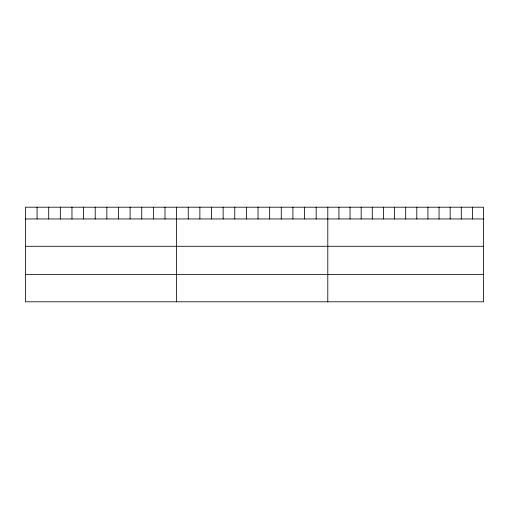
<?xml version="1.0" encoding="UTF-8"?>
<svg xmlns="http://www.w3.org/2000/svg" width="509" height="509" viewBox="0 0 509 509"><rect width="100%" height="100%" fill="white"/><g stroke="black" fill="none" stroke-linecap="round" stroke-linejoin="round"><path stroke-width="0.76" d="M483.55 218.953L483.55 301.805L25.45 301.805L25.45 207.195L483.55 207.195L483.55 218.953L25.45 218.953M25.45 246.292L483.55 246.292M25.45 274.466L483.55 274.466M472.422 207.195L472.422 218.953M461.3 207.195L461.3 218.953M450.172 207.195L450.172 218.953M439.051 207.195L439.051 218.953M427.923 207.195L427.923 218.953M416.801 207.195L416.801 218.953M405.673 207.195L405.673 218.953M394.545 207.195L394.545 218.953M383.423 207.195L383.423 218.953M372.295 207.195L372.295 218.953M361.174 207.195L361.174 218.953M350.046 207.195L350.046 218.953M338.924 207.195L338.924 218.953M327.796 207.195L327.796 301.805M316.165 207.195L316.165 218.953M304.541 207.195L304.541 218.953M292.91 207.195L292.91 218.953M281.28 207.195L281.28 218.953M269.655 207.195L269.655 218.953M258.025 207.195L258.025 218.953M246.394 207.195L246.394 218.953M234.764 207.195L234.764 218.953M223.139 207.195L223.139 218.953M211.509 207.195L211.509 218.953M199.878 207.195L199.878 218.953M188.254 207.195L188.254 218.953M176.623 207.195L176.623 301.805M164.992 207.195L164.992 218.953M153.368 207.195L153.368 218.953M141.737 207.195L141.737 218.953M130.107 207.195L130.107 218.953M118.482 207.195L118.482 218.953M106.852 207.195L106.852 218.953M95.221 207.195L95.221 218.953M83.591 207.195L83.591 218.953M71.966 207.195L71.966 218.953M60.336 207.195L60.336 218.953M48.705 207.195L48.705 218.953M37.081 207.195L37.081 218.953"/></g></svg>
